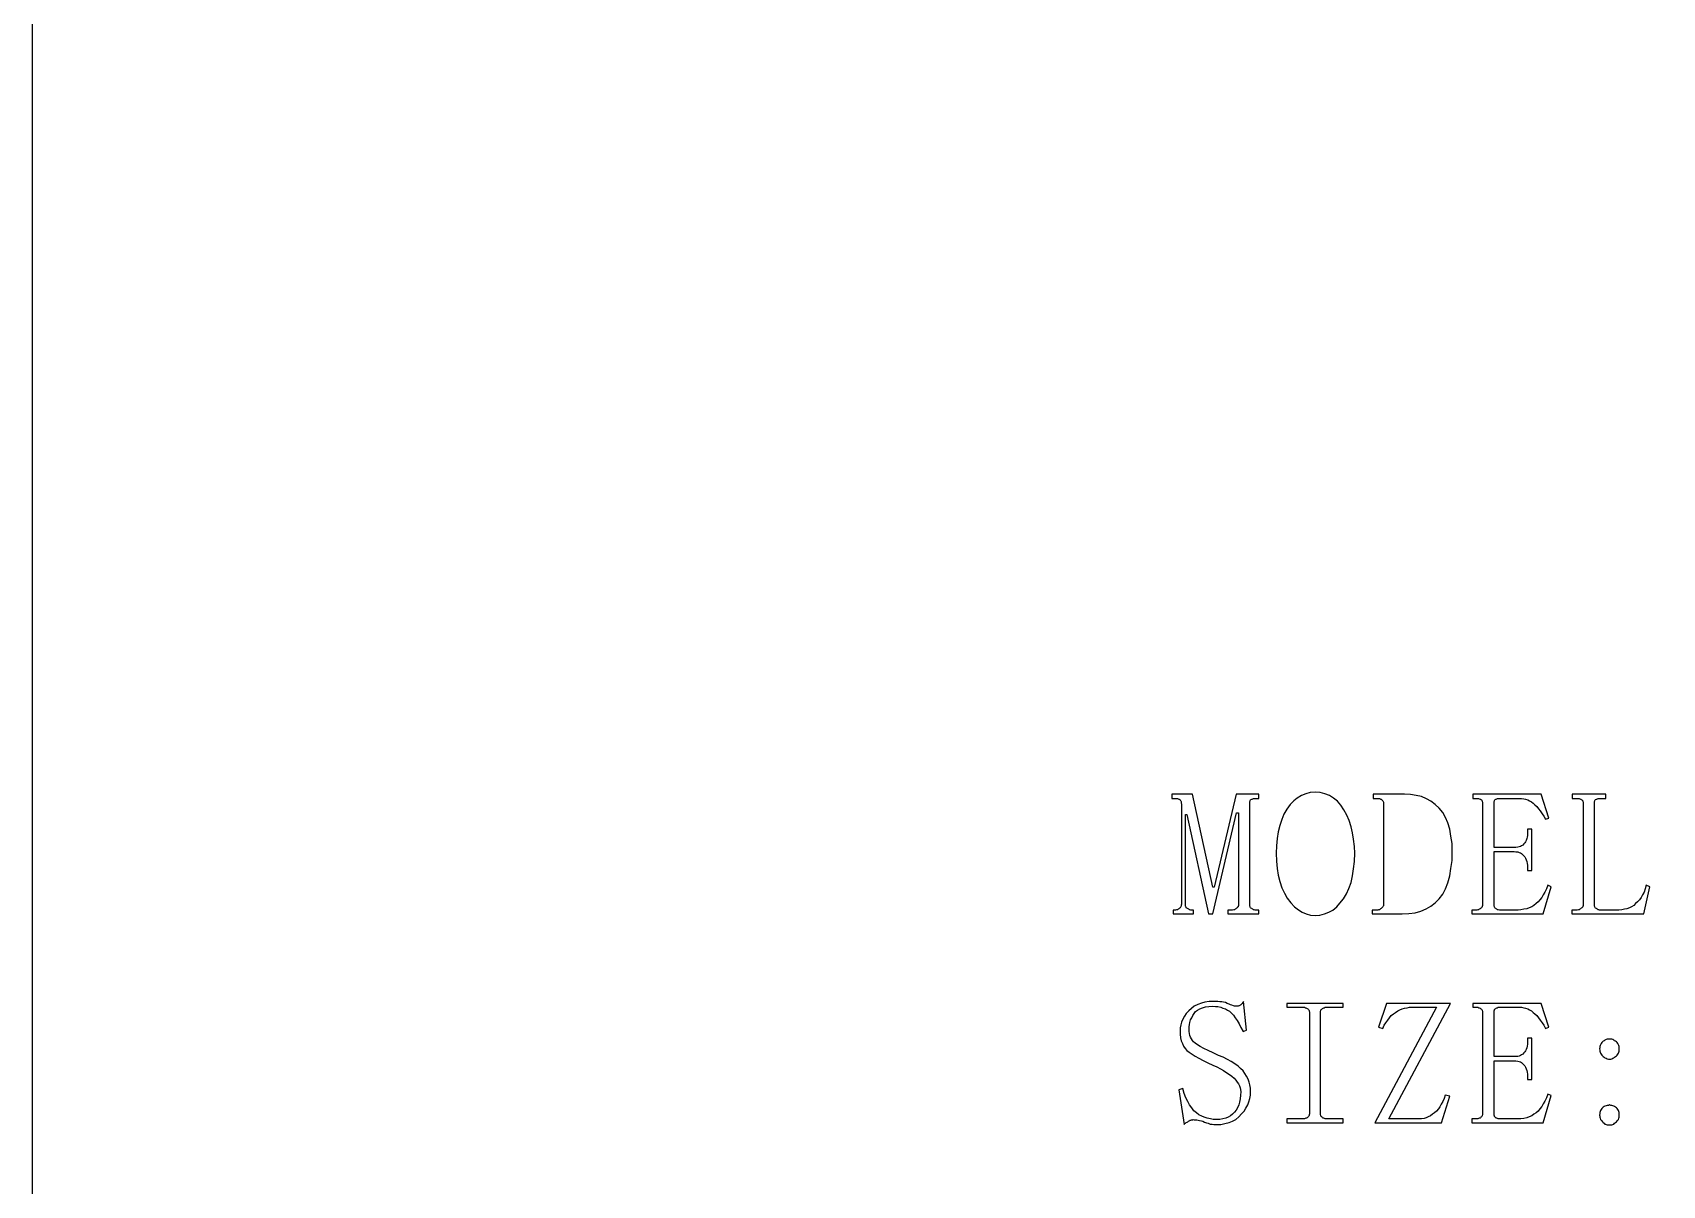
# Model space of a CAD drawing. Extents: x -166 to 204, y -124 to 146.
# Drawn here: x -166.09 to -120.7, y -89.2 to -57.09 of the extents above; entities that cross this region are included whole.
import ezdxf

# ---------------------------------------------------------------- set-up
doc = ezdxf.new("R2010")
doc.units = 0
doc.header["$MEASUREMENT"] = 0
doc.layers.get('0').update_dxf_attribs({"linetype": 'CONTINUOUS'})

msp = doc.modelspace()

# ---------------------------------------------------------------- linework, layer by layer
msp.add_lwpolyline([(-166.094004, 143.864004, -0.414214), (-164.094004, 145.863994), (-164.094004, 145.863994), (201.905996, 145.863994), (201.905996, 145.863994, -0.414214), (203.905996, 143.864004), (203.905996, 143.864004), (203.905996, -122.135996), (203.905996, -122.135996, -0.414214), (201.905996, -124.135996), (201.905996, -124.135996), (-164.094004, -124.135996), (-164.094004, -124.135996, -0.414214), (-166.094004, -122.135996), (-166.094004, -122.135996), (-166.094004, 143.864004)], format="xyb")
for points in [[(-132.19, -81.39), (-132.19, -81.37), (-132.19, -81.37), (-132.19, -78.57), (-132.19, -78.57), (-132.19, -78.55), (-132.19, -78.55), (-132.19, -78.53), (-132.19, -78.53), (-132.19, -78.51), (-132.19, -78.51), (-132.18, -78.49), (-132.18, -78.49), (-132.18, -78.48), (-132.18, -78.48), (-132.17, -78.46), (-132.17, -78.46), (-132.16, -78.45), (-132.16, -78.45), (-132.14, -78.44), (-132.14, -78.44), (-132.13, -78.44), (-132.13, -78.44), (-132.11, -78.43), (-132.11, -78.43), (-132.09, -78.42), (-132.09, -78.42), (-132.07, -78.42), (-132.07, -78.42), (-132.04, -78.42), (-132.04, -78.42), (-132.02, -78.42), (-132.02, -78.42), (-131.94, -78.42), (-131.94, -78.42), (-131.94, -78.3), (-131.94, -78.3), (-132.57, -78.3), (-132.57, -78.3), (-133.18, -80.89), (-133.18, -80.89), (-133.22, -80.89), (-133.22, -80.89), (-133.79, -78.3), (-133.79, -78.3), (-134.36, -78.3), (-134.36, -78.3), (-134.36, -78.42), (-134.36, -78.42), (-134.28, -78.42), (-134.28, -78.42), (-134.26, -78.42), (-134.26, -78.42), (-134.23, -78.42), (-134.23, -78.42), (-134.21, -78.42), (-134.21, -78.42), (-134.19, -78.43), (-134.19, -78.43), (-134.17, -78.44), (-134.17, -78.44), (-134.16, -78.44), (-134.16, -78.44), (-134.15, -78.45), (-134.15, -78.45), (-134.13, -78.46), (-134.13, -78.46), (-134.12, -78.48), (-134.12, -78.48), (-134.11, -78.49), (-134.11, -78.49), (-134.1, -78.51), (-134.1, -78.51), (-134.1, -78.53), (-134.1, -78.53), (-134.1, -78.55), (-134.1, -78.55), (-134.09, -78.57), (-134.09, -78.57), (-134.09, -81.37), (-134.09, -81.37), (-134.1, -81.39), (-134.1, -81.39), (-134.1, -81.41), (-134.1, -81.41), (-134.1, -81.42), (-134.1, -81.42), (-134.11, -81.44), (-134.11, -81.44), (-134.12, -81.45), (-134.12, -81.45), (-134.13, -81.47), (-134.13, -81.47), (-134.15, -81.48), (-134.15, -81.48), (-134.16, -81.49), (-134.16, -81.49), (-134.17, -81.5), (-134.17, -81.5), (-134.19, -81.51), (-134.19, -81.51), (-134.21, -81.52), (-134.21, -81.52), (-134.23, -81.52), (-134.23, -81.52), (-134.26, -81.53), (-134.26, -81.53), (-134.28, -81.53), (-134.28, -81.53), (-134.33, -81.53), (-134.33, -81.53), (-134.33, -81.64), (-134.33, -81.64), (-133.76, -81.64), (-133.76, -81.64), (-133.76, -81.53), (-133.76, -81.53), (-133.81, -81.53), (-133.81, -81.53), (-133.83, -81.53), (-133.83, -81.53), (-133.86, -81.52), (-133.86, -81.52), (-133.88, -81.52), (-133.88, -81.52), (-133.89, -81.51), (-133.89, -81.51), (-133.91, -81.5), (-133.91, -81.5), (-133.93, -81.49), (-133.93, -81.49), (-133.95, -81.48), (-133.95, -81.48), (-133.96, -81.47), (-133.96, -81.47), (-133.96, -81.45), (-133.96, -81.45), (-133.97, -81.44), (-133.97, -81.44), (-133.98, -81.42), (-133.98, -81.42), (-133.98, -81.41), (-133.98, -81.41), (-133.98, -81.39), (-133.98, -81.39), (-133.98, -81.37), (-133.98, -81.37), (-133.98, -78.87), (-133.98, -78.87), (-133.95, -78.87), (-133.95, -78.87), (-133.34, -81.64), (-133.34, -81.64), (-133.22, -81.64), (-133.22, -81.64), (-132.56, -78.82), (-132.56, -78.82), (-132.51, -78.82), (-132.51, -78.82), (-132.51, -81.37), (-132.51, -81.37), (-132.51, -81.39), (-132.51, -81.39), (-132.51, -81.41), (-132.51, -81.41), (-132.52, -81.42), (-132.52, -81.42), (-132.52, -81.44), (-132.52, -81.44), (-132.53, -81.45), (-132.53, -81.45), (-132.54, -81.47), (-132.54, -81.47), (-132.56, -81.48), (-132.56, -81.48), (-132.57, -81.49), (-132.57, -81.49), (-132.58, -81.5), (-132.58, -81.5), (-132.6, -81.51), (-132.6, -81.51), (-132.62, -81.52), (-132.62, -81.52), (-132.64, -81.52), (-132.64, -81.52), (-132.67, -81.53), (-132.67, -81.53), (-132.7, -81.53), (-132.7, -81.53), (-132.8, -81.53), (-132.8, -81.53), (-132.8, -81.64), (-132.8, -81.64), (-131.94, -81.64), (-131.94, -81.64), (-131.94, -81.53), (-131.94, -81.53), (-132.02, -81.53), (-132.02, -81.53), (-132.04, -81.53), (-132.04, -81.53), (-132.07, -81.52), (-132.07, -81.52), (-132.09, -81.52), (-132.09, -81.52), (-132.11, -81.51), (-132.11, -81.51), (-132.13, -81.5), (-132.13, -81.5), (-132.14, -81.49), (-132.14, -81.49), (-132.16, -81.48), (-132.16, -81.48), (-132.17, -81.47), (-132.17, -81.47), (-132.18, -81.45), (-132.18, -81.45), (-132.18, -81.44), (-132.18, -81.44), (-132.19, -81.42), (-132.19, -81.42), (-132.19, -81.41), (-132.19, -81.41), (-132.19, -81.39)], [(-130.37, -78.25), (-130.51, -78.26), (-130.51, -78.26), (-130.63, -78.29), (-130.63, -78.29), (-130.75, -78.34), (-130.75, -78.34), (-130.87, -78.41), (-130.87, -78.41), (-130.97, -78.49), (-130.97, -78.49), (-131.07, -78.59), (-131.07, -78.59), (-131.16, -78.72), (-131.16, -78.72), (-131.24, -78.86), (-131.24, -78.86), (-131.3, -79.01), (-131.3, -79.01), (-131.36, -79.18), (-131.36, -79.18), (-131.4, -79.35), (-131.4, -79.35), (-131.43, -79.54), (-131.43, -79.54), (-131.45, -79.74), (-131.45, -79.74), (-131.46, -79.95), (-131.46, -79.95), (-131.45, -80.17), (-131.45, -80.17), (-131.43, -80.37), (-131.43, -80.37), (-131.4, -80.56), (-131.4, -80.56), (-131.36, -80.74), (-131.36, -80.74), (-131.3, -80.91), (-131.3, -80.91), (-131.23, -81.06), (-131.23, -81.06), (-131.15, -81.2), (-131.15, -81.2), (-131.05, -81.33), (-131.05, -81.33), (-130.95, -81.44), (-130.95, -81.44), (-130.84, -81.52), (-130.84, -81.52), (-130.73, -81.59), (-130.73, -81.59), (-130.62, -81.64), (-130.62, -81.64), (-130.5, -81.67), (-130.5, -81.67), (-130.37, -81.68), (-130.37, -81.68), (-130.24, -81.67), (-130.24, -81.67), (-130.11, -81.64), (-130.11, -81.64), (-129.99, -81.59), (-129.99, -81.59), (-129.88, -81.53), (-129.88, -81.53), (-129.77, -81.44), (-129.77, -81.44), (-129.68, -81.34), (-129.68, -81.34), (-129.58, -81.22), (-129.58, -81.22), (-129.5, -81.08), (-129.5, -81.08), (-129.43, -80.93), (-129.43, -80.93), (-129.37, -80.76), (-129.37, -80.76), (-129.33, -80.58), (-129.33, -80.58), (-129.3, -80.38), (-129.3, -80.38), (-129.28, -80.18), (-129.28, -80.18), (-129.27, -79.95), (-129.27, -79.95), (-129.28, -79.76), (-129.28, -79.76), (-129.3, -79.56), (-129.3, -79.56), (-129.33, -79.38), (-129.33, -79.38), (-129.37, -79.21), (-129.37, -79.21), (-129.42, -79.04), (-129.42, -79.04), (-129.49, -78.89), (-129.49, -78.89), (-129.57, -78.74), (-129.57, -78.74), (-129.66, -78.61), (-129.66, -78.61), (-129.75, -78.5), (-129.75, -78.5), (-129.86, -78.41), (-129.86, -78.41), (-129.97, -78.34), (-129.97, -78.34), (-130.1, -78.29), (-130.1, -78.29), (-130.23, -78.26), (-130.23, -78.26), (-130.37, -78.25)], [(-127.88, -78.3), (-128.76, -78.3), (-128.76, -78.3), (-128.76, -78.42), (-128.76, -78.42), (-128.58, -78.42), (-128.58, -78.42), (-128.56, -78.43), (-128.56, -78.43), (-128.55, -78.44), (-128.55, -78.44), (-128.53, -78.44), (-128.53, -78.44), (-128.51, -78.46), (-128.51, -78.46), (-128.5, -78.48), (-128.5, -78.48), (-128.49, -78.49), (-128.49, -78.49), (-128.47, -78.53), (-128.47, -78.53), (-128.47, -81.41), (-128.47, -81.41), (-128.48, -81.42), (-128.48, -81.42), (-128.49, -81.44), (-128.49, -81.44), (-128.5, -81.45), (-128.5, -81.45), (-128.51, -81.47), (-128.51, -81.47), (-128.53, -81.49), (-128.53, -81.49), (-128.55, -81.5), (-128.55, -81.5), (-128.56, -81.51), (-128.56, -81.51), (-128.58, -81.52), (-128.58, -81.52), (-128.61, -81.52), (-128.61, -81.52), (-128.63, -81.53), (-128.63, -81.53), (-128.78, -81.53), (-128.78, -81.53), (-128.78, -81.64), (-128.78, -81.64), (-127.95, -81.64), (-127.95, -81.64), (-127.76, -81.63), (-127.76, -81.63), (-127.59, -81.61), (-127.59, -81.61), (-127.43, -81.56), (-127.43, -81.56), (-127.28, -81.5), (-127.28, -81.5), (-127.15, -81.42), (-127.15, -81.42), (-127.03, -81.33), (-127.03, -81.33), (-126.92, -81.22), (-126.92, -81.22), (-126.82, -81.09), (-126.82, -81.09), (-126.74, -80.94), (-126.74, -80.94), (-126.68, -80.77), (-126.68, -80.77), (-126.62, -80.58), (-126.62, -80.58), (-126.59, -80.37), (-126.59, -80.37), (-126.56, -80.15), (-126.56, -80.15), (-126.56, -79.68), (-126.56, -79.68), (-126.59, -79.47), (-126.59, -79.47), (-126.62, -79.28), (-126.62, -79.28), (-126.68, -79.1), (-126.68, -79.1), (-126.74, -78.95), (-126.74, -78.95), (-126.82, -78.81), (-126.82, -78.81), (-126.92, -78.69), (-126.92, -78.69), (-127.03, -78.59), (-127.03, -78.59), (-127.15, -78.5), (-127.15, -78.5), (-127.27, -78.43), (-127.27, -78.43), (-127.41, -78.37), (-127.41, -78.37), (-127.56, -78.34), (-127.56, -78.34), (-127.72, -78.31), (-127.72, -78.31), (-127.88, -78.3)], [(-125.98, -78.3), (-125.98, -78.42), (-125.98, -78.42), (-125.89, -78.42), (-125.89, -78.42), (-125.87, -78.42), (-125.87, -78.42), (-125.84, -78.42), (-125.84, -78.42), (-125.82, -78.42), (-125.82, -78.42), (-125.8, -78.43), (-125.8, -78.43), (-125.78, -78.44), (-125.78, -78.44), (-125.77, -78.44), (-125.77, -78.44), (-125.76, -78.45), (-125.76, -78.45), (-125.74, -78.46), (-125.74, -78.46), (-125.73, -78.48), (-125.73, -78.48), (-125.72, -78.49), (-125.72, -78.49), (-125.72, -78.51), (-125.72, -78.51), (-125.71, -78.53), (-125.71, -78.53), (-125.71, -78.55), (-125.71, -78.55), (-125.71, -78.57), (-125.71, -78.57), (-125.71, -81.37), (-125.71, -81.37), (-125.71, -81.39), (-125.71, -81.39), (-125.71, -81.41), (-125.71, -81.41), (-125.72, -81.42), (-125.72, -81.42), (-125.72, -81.44), (-125.72, -81.44), (-125.73, -81.45), (-125.73, -81.45), (-125.74, -81.47), (-125.74, -81.47), (-125.76, -81.48), (-125.76, -81.48), (-125.77, -81.49), (-125.77, -81.49), (-125.78, -81.5), (-125.78, -81.5), (-125.8, -81.51), (-125.8, -81.51), (-125.82, -81.52), (-125.82, -81.52), (-125.84, -81.52), (-125.84, -81.52), (-125.87, -81.53), (-125.87, -81.53), (-125.89, -81.53), (-125.89, -81.53), (-126.01, -81.53), (-126.01, -81.53), (-126.01, -81.64), (-126.01, -81.64), (-124.02, -81.64), (-124.02, -81.64), (-123.8, -80.88), (-123.8, -80.88), (-123.89, -80.84), (-123.89, -80.84), (-123.93, -80.94), (-123.93, -80.94), (-123.97, -81.03), (-123.97, -81.03), (-124.02, -81.11), (-124.02, -81.11), (-124.06, -81.18), (-124.06, -81.18), (-124.11, -81.25), (-124.11, -81.25), (-124.16, -81.3), (-124.16, -81.3), (-124.22, -81.35), (-124.22, -81.35), (-124.28, -81.4), (-124.28, -81.4), (-124.34, -81.44), (-124.34, -81.44), (-124.41, -81.47), (-124.41, -81.47), (-124.48, -81.5), (-124.48, -81.5), (-124.56, -81.51), (-124.56, -81.51), (-124.64, -81.52), (-124.64, -81.52), (-124.72, -81.53), (-124.72, -81.53), (-125.22, -81.53), (-125.22, -81.53), (-125.24, -81.53), (-125.24, -81.53), (-125.27, -81.52), (-125.27, -81.52), (-125.29, -81.52), (-125.29, -81.52), (-125.31, -81.51), (-125.31, -81.51), (-125.33, -81.5), (-125.33, -81.5), (-125.34, -81.49), (-125.34, -81.49), (-125.36, -81.48), (-125.36, -81.48), (-125.37, -81.47), (-125.37, -81.47), (-125.38, -81.45), (-125.38, -81.45), (-125.38, -81.44), (-125.38, -81.44), (-125.39, -81.42), (-125.39, -81.42), (-125.39, -81.41), (-125.39, -81.41), (-125.39, -81.39), (-125.39, -81.39), (-125.39, -81.37), (-125.39, -81.37), (-125.39, -79.9), (-125.39, -79.9), (-124.83, -79.9), (-124.83, -79.9), (-124.78, -79.91), (-124.78, -79.91), (-124.73, -79.91), (-124.73, -79.91), (-124.69, -79.93), (-124.69, -79.93), (-124.65, -79.94), (-124.65, -79.94), (-124.62, -79.96), (-124.62, -79.96), (-124.59, -79.99), (-124.59, -79.99), (-124.56, -80.02), (-124.56, -80.02), (-124.53, -80.05), (-124.53, -80.05), (-124.51, -80.09), (-124.51, -80.09), (-124.49, -80.13), (-124.49, -80.13), (-124.48, -80.18), (-124.48, -80.18), (-124.47, -80.23), (-124.47, -80.23), (-124.46, -80.28), (-124.46, -80.28), (-124.46, -80.34), (-124.46, -80.34), (-124.46, -80.43), (-124.46, -80.43), (-124.34, -80.43), (-124.34, -80.43), (-124.34, -79.28), (-124.34, -79.28), (-124.46, -79.28), (-124.46, -79.28), (-124.46, -79.39), (-124.46, -79.39), (-124.46, -79.45), (-124.46, -79.45), (-124.47, -79.5), (-124.47, -79.5), (-124.48, -79.54), (-124.48, -79.54), (-124.49, -79.59), (-124.49, -79.59), (-124.51, -79.63), (-124.51, -79.63), (-124.53, -79.66), (-124.53, -79.66), (-124.56, -79.69), (-124.56, -79.69), (-124.59, -79.72), (-124.59, -79.72), (-124.62, -79.74), (-124.62, -79.74), (-124.65, -79.76), (-124.65, -79.76), (-124.69, -79.77), (-124.69, -79.77), (-124.73, -79.78), (-124.73, -79.78), (-124.78, -79.79), (-124.78, -79.79), (-124.83, -79.79), (-124.83, -79.79), (-125.39, -79.79), (-125.39, -79.79), (-125.39, -78.57), (-125.39, -78.57), (-125.39, -78.55), (-125.39, -78.55), (-125.39, -78.53), (-125.39, -78.53), (-125.39, -78.51), (-125.39, -78.51), (-125.38, -78.49), (-125.38, -78.49), (-125.38, -78.48), (-125.38, -78.48), (-125.37, -78.46), (-125.37, -78.46), (-125.36, -78.45), (-125.36, -78.45), (-125.34, -78.44), (-125.34, -78.44), (-125.33, -78.44), (-125.33, -78.44), (-125.31, -78.43), (-125.31, -78.43), (-125.29, -78.42), (-125.29, -78.42), (-125.27, -78.42), (-125.27, -78.42), (-125.24, -78.42), (-125.24, -78.42), (-125.22, -78.42), (-125.22, -78.42), (-124.68, -78.42), (-124.68, -78.42), (-124.62, -78.42), (-124.62, -78.42), (-124.56, -78.43), (-124.56, -78.43), (-124.51, -78.44), (-124.51, -78.44), (-124.45, -78.46), (-124.45, -78.46), (-124.4, -78.49), (-124.4, -78.49), (-124.35, -78.52), (-124.35, -78.52), (-124.3, -78.55), (-124.3, -78.55), (-124.25, -78.6), (-124.25, -78.6), (-124.2, -78.65), (-124.2, -78.65), (-124.15, -78.71), (-124.15, -78.71), (-124.1, -78.77), (-124.1, -78.77), (-124.05, -78.85), (-124.05, -78.85), (-124, -78.92), (-124, -78.92), (-123.96, -79), (-123.96, -79), (-123.86, -78.97), (-123.86, -78.97), (-124.08, -78.3), (-124.08, -78.3), (-125.98, -78.3)], [(-122.59, -81.39), (-122.59, -81.37), (-122.59, -81.37), (-122.59, -78.57), (-122.59, -78.57), (-122.59, -78.55), (-122.59, -78.55), (-122.59, -78.53), (-122.59, -78.53), (-122.59, -78.51), (-122.59, -78.51), (-122.58, -78.49), (-122.58, -78.49), (-122.58, -78.48), (-122.58, -78.48), (-122.57, -78.46), (-122.57, -78.46), (-122.56, -78.45), (-122.56, -78.45), (-122.54, -78.44), (-122.54, -78.44), (-122.53, -78.44), (-122.53, -78.44), (-122.51, -78.43), (-122.51, -78.43), (-122.49, -78.42), (-122.49, -78.42), (-122.47, -78.42), (-122.47, -78.42), (-122.44, -78.42), (-122.44, -78.42), (-122.42, -78.42), (-122.42, -78.42), (-122.28, -78.42), (-122.28, -78.42), (-122.28, -78.3), (-122.28, -78.3), (-123.21, -78.3), (-123.21, -78.3), (-123.21, -78.42), (-123.21, -78.42), (-123.09, -78.42), (-123.09, -78.42), (-123.07, -78.42), (-123.07, -78.42), (-123.04, -78.42), (-123.04, -78.42), (-123.02, -78.42), (-123.02, -78.42), (-123, -78.43), (-123, -78.43), (-122.98, -78.44), (-122.98, -78.44), (-122.97, -78.44), (-122.97, -78.44), (-122.96, -78.45), (-122.96, -78.45), (-122.94, -78.46), (-122.94, -78.46), (-122.93, -78.48), (-122.93, -78.48), (-122.92, -78.49), (-122.92, -78.49), (-122.92, -78.51), (-122.92, -78.51), (-122.91, -78.53), (-122.91, -78.53), (-122.91, -78.55), (-122.91, -78.55), (-122.91, -78.57), (-122.91, -78.57), (-122.91, -81.37), (-122.91, -81.37), (-122.91, -81.39), (-122.91, -81.39), (-122.91, -81.41), (-122.91, -81.41), (-122.92, -81.42), (-122.92, -81.42), (-122.92, -81.44), (-122.92, -81.44), (-122.93, -81.45), (-122.93, -81.45), (-122.94, -81.47), (-122.94, -81.47), (-122.96, -81.48), (-122.96, -81.48), (-122.97, -81.49), (-122.97, -81.49), (-122.98, -81.5), (-122.98, -81.5), (-123, -81.51), (-123, -81.51), (-123.02, -81.52), (-123.02, -81.52), (-123.04, -81.52), (-123.04, -81.52), (-123.07, -81.53), (-123.07, -81.53), (-123.09, -81.53), (-123.09, -81.53), (-123.22, -81.53), (-123.22, -81.53), (-123.22, -81.64), (-123.22, -81.64), (-121.22, -81.64), (-121.22, -81.64), (-121.05, -80.88), (-121.05, -80.88), (-121.15, -80.84), (-121.15, -80.84), (-121.18, -80.94), (-121.18, -80.94), (-121.21, -81.03), (-121.21, -81.03), (-121.25, -81.11), (-121.25, -81.11), (-121.29, -81.18), (-121.29, -81.18), (-121.34, -81.25), (-121.34, -81.25), (-121.39, -81.3), (-121.39, -81.3), (-121.45, -81.35), (-121.45, -81.35), (-121.5, -81.4), (-121.5, -81.4), (-121.56, -81.44), (-121.56, -81.44), (-121.62, -81.47), (-121.62, -81.47), (-121.69, -81.5), (-121.69, -81.5), (-121.76, -81.51), (-121.76, -81.51), (-121.83, -81.52), (-121.83, -81.52), (-121.91, -81.53), (-121.91, -81.53), (-122.43, -81.53), (-122.43, -81.53), (-122.45, -81.53), (-122.45, -81.53), (-122.47, -81.52), (-122.47, -81.52), (-122.49, -81.52), (-122.49, -81.52), (-122.51, -81.51), (-122.51, -81.51), (-122.53, -81.5), (-122.53, -81.5), (-122.54, -81.49), (-122.54, -81.49), (-122.56, -81.48), (-122.56, -81.48), (-122.57, -81.47), (-122.57, -81.47), (-122.58, -81.45), (-122.58, -81.45), (-122.58, -81.44), (-122.58, -81.44), (-122.59, -81.42), (-122.59, -81.42), (-122.59, -81.41), (-122.59, -81.41), (-122.59, -81.39)], [(-133.36, -85.79), (-133.22, -85.85), (-133.22, -85.85), (-133.11, -85.9), (-133.11, -85.9), (-133.01, -85.95), (-133.01, -85.95), (-132.92, -86), (-132.92, -86), (-132.83, -86.06), (-132.83, -86.06), (-132.76, -86.11), (-132.76, -86.11), (-132.69, -86.16), (-132.69, -86.16), (-132.63, -86.21), (-132.63, -86.21), (-132.58, -86.27), (-132.58, -86.27), (-132.54, -86.32), (-132.54, -86.32), (-132.51, -86.37), (-132.51, -86.37), (-132.48, -86.43), (-132.48, -86.43), (-132.46, -86.48), (-132.46, -86.48), (-132.45, -86.53), (-132.45, -86.53), (-132.44, -86.59), (-132.44, -86.59), (-132.45, -86.69), (-132.45, -86.69), (-132.46, -86.79), (-132.46, -86.79), (-132.48, -86.88), (-132.48, -86.88), (-132.5, -86.96), (-132.5, -86.96), (-132.53, -87.04), (-132.53, -87.04), (-132.57, -87.1), (-132.57, -87.1), (-132.62, -87.16), (-132.62, -87.16), (-132.67, -87.22), (-132.67, -87.22), (-132.73, -87.26), (-132.73, -87.26), (-132.79, -87.3), (-132.79, -87.3), (-132.86, -87.33), (-132.86, -87.33), (-132.94, -87.35), (-132.94, -87.35), (-133.03, -87.36), (-133.03, -87.36), (-133.12, -87.36), (-133.12, -87.36), (-133.21, -87.36), (-133.21, -87.36), (-133.29, -87.35), (-133.29, -87.35), (-133.38, -87.33), (-133.38, -87.33), (-133.46, -87.3), (-133.46, -87.3), (-133.53, -87.27), (-133.53, -87.27), (-133.61, -87.23), (-133.61, -87.23), (-133.68, -87.18), (-133.68, -87.18), (-133.75, -87.12), (-133.75, -87.12), (-133.81, -87.04), (-133.81, -87.04), (-133.87, -86.96), (-133.87, -86.96), (-133.92, -86.86), (-133.92, -86.86), (-133.97, -86.76), (-133.97, -86.76), (-134.02, -86.64), (-134.02, -86.64), (-134.06, -86.5), (-134.06, -86.5), (-134.17, -86.54), (-134.17, -86.54), (-134.02, -87.5), (-134.02, -87.5), (-134, -87.48), (-134, -87.48), (-133.98, -87.47), (-133.98, -87.47), (-133.96, -87.45), (-133.96, -87.45), (-133.94, -87.44), (-133.94, -87.44), (-133.92, -87.43), (-133.92, -87.43), (-133.9, -87.41), (-133.9, -87.41), (-133.88, -87.4), (-133.88, -87.4), (-133.86, -87.39), (-133.86, -87.39), (-133.85, -87.38), (-133.85, -87.38), (-133.83, -87.38), (-133.83, -87.38), (-133.82, -87.37), (-133.82, -87.37), (-133.8, -87.37), (-133.8, -87.37), (-133.78, -87.37), (-133.78, -87.37), (-133.77, -87.36), (-133.77, -87.36), (-133.74, -87.37), (-133.74, -87.37), (-133.71, -87.37), (-133.71, -87.37), (-133.67, -87.37), (-133.67, -87.37), (-133.63, -87.38), (-133.63, -87.38), (-133.59, -87.39), (-133.59, -87.39), (-133.54, -87.4), (-133.54, -87.4), (-133.5, -87.41), (-133.5, -87.41), (-133.45, -87.44), (-133.45, -87.44), (-133.4, -87.46), (-133.4, -87.46), (-133.35, -87.47), (-133.35, -87.47), (-133.3, -87.49), (-133.3, -87.49), (-133.24, -87.49), (-133.24, -87.49), (-133.19, -87.5), (-133.19, -87.5), (-133.13, -87.5), (-133.13, -87.5), (-133, -87.5), (-133, -87.5), (-132.89, -87.48), (-132.89, -87.48), (-132.77, -87.45), (-132.77, -87.45), (-132.67, -87.41), (-132.67, -87.41), (-132.58, -87.36), (-132.58, -87.36), (-132.5, -87.29), (-132.5, -87.29), (-132.42, -87.21), (-132.42, -87.21), (-132.35, -87.13), (-132.35, -87.13), (-132.3, -87.05), (-132.3, -87.05), (-132.25, -86.96), (-132.25, -86.96), (-132.22, -86.87), (-132.22, -86.87), (-132.19, -86.78), (-132.19, -86.78), (-132.17, -86.69), (-132.17, -86.69), (-132.17, -86.59), (-132.17, -86.59), (-132.17, -86.49), (-132.17, -86.49), (-132.19, -86.4), (-132.19, -86.4), (-132.21, -86.32), (-132.21, -86.32), (-132.24, -86.24), (-132.24, -86.24), (-132.28, -86.16), (-132.28, -86.16), (-132.33, -86.08), (-132.33, -86.08), (-132.38, -86.01), (-132.38, -86.01), (-132.45, -85.94), (-132.45, -85.94), (-132.52, -85.88), (-132.52, -85.88), (-132.61, -85.81), (-132.61, -85.81), (-132.71, -85.75), (-132.71, -85.75), (-132.81, -85.69), (-132.81, -85.69), (-132.93, -85.63), (-132.93, -85.63), (-133.06, -85.58), (-133.06, -85.58), (-133.21, -85.51), (-133.21, -85.51), (-133.35, -85.44), (-133.35, -85.44), (-133.47, -85.39), (-133.47, -85.39), (-133.57, -85.33), (-133.57, -85.33), (-133.65, -85.28), (-133.65, -85.28), (-133.71, -85.24), (-133.71, -85.24), (-133.76, -85.2), (-133.76, -85.2), (-133.79, -85.16), (-133.79, -85.16), (-133.82, -85.12), (-133.82, -85.12), (-133.84, -85.07), (-133.84, -85.07), (-133.86, -85.02), (-133.86, -85.02), (-133.87, -84.97), (-133.87, -84.97), (-133.88, -84.91), (-133.88, -84.91), (-133.88, -84.85), (-133.88, -84.85), (-133.88, -84.78), (-133.88, -84.78), (-133.87, -84.72), (-133.87, -84.72), (-133.86, -84.66), (-133.86, -84.66), (-133.84, -84.59), (-133.84, -84.59), (-133.81, -84.53), (-133.81, -84.53), (-133.78, -84.47), (-133.78, -84.47), (-133.74, -84.41), (-133.74, -84.41), (-133.7, -84.36), (-133.7, -84.36), (-133.65, -84.32), (-133.65, -84.32), (-133.58, -84.28), (-133.58, -84.28), (-133.51, -84.25), (-133.51, -84.25), (-133.43, -84.23), (-133.43, -84.23), (-133.33, -84.22), (-133.33, -84.22), (-133.23, -84.21), (-133.23, -84.21), (-133.15, -84.22), (-133.15, -84.22), (-133.08, -84.22), (-133.08, -84.22), (-133, -84.24), (-133, -84.24), (-132.94, -84.26), (-132.94, -84.26), (-132.87, -84.28), (-132.87, -84.28), (-132.81, -84.32), (-132.81, -84.32), (-132.76, -84.35), (-132.76, -84.35), (-132.7, -84.4), (-132.7, -84.4), (-132.65, -84.46), (-132.65, -84.46), (-132.6, -84.53), (-132.6, -84.53), (-132.54, -84.61), (-132.54, -84.61), (-132.49, -84.7), (-132.49, -84.7), (-132.44, -84.8), (-132.44, -84.8), (-132.38, -84.91), (-132.38, -84.91), (-132.28, -84.88), (-132.28, -84.88), (-132.37, -84.08), (-132.37, -84.08), (-132.38, -84.1), (-132.38, -84.1), (-132.39, -84.11), (-132.39, -84.11), (-132.4, -84.13), (-132.4, -84.13), (-132.42, -84.15), (-132.42, -84.15), (-132.43, -84.16), (-132.43, -84.16), (-132.44, -84.17), (-132.44, -84.17), (-132.46, -84.18), (-132.46, -84.18), (-132.47, -84.19), (-132.47, -84.19), (-132.49, -84.2), (-132.49, -84.2), (-132.5, -84.2), (-132.5, -84.2), (-132.52, -84.21), (-132.52, -84.21), (-132.53, -84.21), (-132.53, -84.21), (-132.55, -84.21), (-132.55, -84.21), (-132.57, -84.21), (-132.57, -84.21), (-132.59, -84.21), (-132.59, -84.21), (-132.62, -84.21), (-132.62, -84.21), (-132.65, -84.2), (-132.65, -84.2), (-132.69, -84.18), (-132.69, -84.18), (-132.73, -84.17), (-132.73, -84.17), (-132.77, -84.15), (-132.77, -84.15), (-132.82, -84.13), (-132.82, -84.13), (-132.87, -84.11), (-132.87, -84.11), (-132.92, -84.1), (-132.92, -84.1), (-132.97, -84.09), (-132.97, -84.09), (-133.03, -84.09), (-133.03, -84.09), (-133.08, -84.08), (-133.08, -84.08), (-133.14, -84.08), (-133.14, -84.08), (-133.19, -84.08), (-133.19, -84.08), (-133.32, -84.08), (-133.32, -84.08), (-133.44, -84.1), (-133.44, -84.1), (-133.54, -84.12), (-133.54, -84.12), (-133.64, -84.16), (-133.64, -84.16), (-133.74, -84.21), (-133.74, -84.21), (-133.82, -84.27), (-133.82, -84.27), (-133.89, -84.34), (-133.89, -84.34), (-133.96, -84.41), (-133.96, -84.41), (-134.01, -84.49), (-134.01, -84.49), (-134.06, -84.57), (-134.06, -84.57), (-134.09, -84.65), (-134.09, -84.65), (-134.11, -84.73), (-134.11, -84.73), (-134.13, -84.81), (-134.13, -84.81), (-134.13, -84.89), (-134.13, -84.89), (-134.13, -84.99), (-134.13, -84.99), (-134.12, -85.09), (-134.12, -85.09), (-134.1, -85.17), (-134.1, -85.17), (-134.07, -85.25), (-134.07, -85.25), (-134.04, -85.32), (-134.04, -85.32), (-133.99, -85.39), (-133.99, -85.39), (-133.95, -85.44), (-133.95, -85.44), (-133.88, -85.49), (-133.88, -85.49), (-133.8, -85.54), (-133.8, -85.54), (-133.71, -85.6), (-133.71, -85.6), (-133.61, -85.66), (-133.61, -85.66), (-133.49, -85.72), (-133.49, -85.72), (-133.36, -85.79)], [(-131.16, -84.13), (-131.16, -84.24), (-131.16, -84.24), (-130.72, -84.24), (-130.72, -84.24), (-130.69, -84.24), (-130.69, -84.24), (-130.67, -84.24), (-130.67, -84.24), (-130.65, -84.25), (-130.65, -84.25), (-130.63, -84.25), (-130.63, -84.25), (-130.61, -84.26), (-130.61, -84.26), (-130.59, -84.27), (-130.59, -84.27), (-130.58, -84.28), (-130.58, -84.28), (-130.57, -84.29), (-130.57, -84.29), (-130.56, -84.3), (-130.56, -84.3), (-130.55, -84.32), (-130.55, -84.32), (-130.54, -84.33), (-130.54, -84.33), (-130.54, -84.35), (-130.54, -84.35), (-130.53, -84.37), (-130.53, -84.37), (-130.53, -84.39), (-130.53, -84.39), (-130.53, -87.19), (-130.53, -87.19), (-130.53, -87.21), (-130.53, -87.21), (-130.54, -87.23), (-130.54, -87.23), (-130.54, -87.25), (-130.54, -87.25), (-130.55, -87.26), (-130.55, -87.26), (-130.56, -87.28), (-130.56, -87.28), (-130.57, -87.29), (-130.57, -87.29), (-130.58, -87.3), (-130.58, -87.3), (-130.59, -87.32), (-130.59, -87.32), (-130.61, -87.33), (-130.61, -87.33), (-130.63, -87.33), (-130.63, -87.33), (-130.65, -87.34), (-130.65, -87.34), (-130.67, -87.35), (-130.67, -87.35), (-130.69, -87.35), (-130.69, -87.35), (-130.72, -87.35), (-130.72, -87.35), (-131.16, -87.35), (-131.16, -87.35), (-131.16, -87.46), (-131.16, -87.46), (-129.59, -87.46), (-129.59, -87.46), (-129.59, -87.35), (-129.59, -87.35), (-130.04, -87.35), (-130.04, -87.35), (-130.07, -87.35), (-130.07, -87.35), (-130.09, -87.35), (-130.09, -87.35), (-130.11, -87.34), (-130.11, -87.34), (-130.13, -87.33), (-130.13, -87.33), (-130.15, -87.33), (-130.15, -87.33), (-130.17, -87.32), (-130.17, -87.32), (-130.18, -87.3), (-130.18, -87.3), (-130.19, -87.29), (-130.19, -87.29), (-130.2, -87.28), (-130.2, -87.28), (-130.21, -87.26), (-130.21, -87.26), (-130.21, -87.25), (-130.21, -87.25), (-130.22, -87.23), (-130.22, -87.23), (-130.22, -87.21), (-130.22, -87.21), (-130.22, -87.19), (-130.22, -87.19), (-130.22, -84.39), (-130.22, -84.39), (-130.22, -84.37), (-130.22, -84.37), (-130.22, -84.35), (-130.22, -84.35), (-130.21, -84.33), (-130.21, -84.33), (-130.21, -84.32), (-130.21, -84.32), (-130.2, -84.3), (-130.2, -84.3), (-130.19, -84.29), (-130.19, -84.29), (-130.18, -84.28), (-130.18, -84.28), (-130.17, -84.27), (-130.17, -84.27), (-130.15, -84.26), (-130.15, -84.26), (-130.13, -84.25), (-130.13, -84.25), (-130.11, -84.25), (-130.11, -84.25), (-130.09, -84.24), (-130.09, -84.24), (-130.07, -84.24), (-130.07, -84.24), (-130.04, -84.24), (-130.04, -84.24), (-129.59, -84.24), (-129.59, -84.24), (-129.59, -84.13), (-129.59, -84.13), (-131.16, -84.13)], [(-127.41, -87.35), (-127.48, -87.35), (-127.48, -87.35), (-128.32, -87.35), (-128.32, -87.35), (-126.6, -84.13), (-126.6, -84.13), (-128.38, -84.13), (-128.38, -84.13), (-128.61, -84.79), (-128.61, -84.79), (-128.49, -84.83), (-128.49, -84.83), (-128.45, -84.74), (-128.45, -84.74), (-128.4, -84.67), (-128.4, -84.67), (-128.35, -84.6), (-128.35, -84.6), (-128.3, -84.53), (-128.3, -84.53), (-128.25, -84.47), (-128.25, -84.47), (-128.19, -84.42), (-128.19, -84.42), (-128.13, -84.38), (-128.13, -84.38), (-128.07, -84.34), (-128.07, -84.34), (-128.01, -84.31), (-128.01, -84.31), (-127.95, -84.28), (-127.95, -84.28), (-127.88, -84.26), (-127.88, -84.26), (-127.81, -84.25), (-127.81, -84.25), (-127.74, -84.24), (-127.74, -84.24), (-127.67, -84.24), (-127.67, -84.24), (-126.99, -84.24), (-126.99, -84.24), (-128.71, -87.46), (-128.71, -87.46), (-126.85, -87.46), (-126.85, -87.46), (-126.62, -86.71), (-126.62, -86.71), (-126.75, -86.69), (-126.75, -86.69), (-126.78, -86.78), (-126.78, -86.78), (-126.82, -86.86), (-126.82, -86.86), (-126.86, -86.94), (-126.86, -86.94), (-126.9, -87.01), (-126.9, -87.01), (-126.94, -87.07), (-126.94, -87.07), (-126.99, -87.13), (-126.99, -87.13), (-127.05, -87.18), (-127.05, -87.18), (-127.1, -87.22), (-127.1, -87.22), (-127.16, -87.26), (-127.16, -87.26), (-127.22, -87.29), (-127.22, -87.29), (-127.28, -87.32), (-127.28, -87.32), (-127.34, -87.34), (-127.34, -87.34), (-127.41, -87.35)], [(-125.98, -84.13), (-125.98, -84.24), (-125.98, -84.24), (-125.89, -84.24), (-125.89, -84.24), (-125.87, -84.24), (-125.87, -84.24), (-125.84, -84.24), (-125.84, -84.24), (-125.82, -84.25), (-125.82, -84.25), (-125.8, -84.25), (-125.8, -84.25), (-125.78, -84.26), (-125.78, -84.26), (-125.77, -84.27), (-125.77, -84.27), (-125.76, -84.28), (-125.76, -84.28), (-125.74, -84.29), (-125.74, -84.29), (-125.73, -84.3), (-125.73, -84.3), (-125.72, -84.32), (-125.72, -84.32), (-125.72, -84.33), (-125.72, -84.33), (-125.71, -84.35), (-125.71, -84.35), (-125.71, -84.37), (-125.71, -84.37), (-125.71, -84.39), (-125.71, -84.39), (-125.71, -87.19), (-125.71, -87.19), (-125.71, -87.21), (-125.71, -87.21), (-125.71, -87.23), (-125.71, -87.23), (-125.72, -87.25), (-125.72, -87.25), (-125.72, -87.26), (-125.72, -87.26), (-125.73, -87.28), (-125.73, -87.28), (-125.74, -87.29), (-125.74, -87.29), (-125.76, -87.3), (-125.76, -87.3), (-125.77, -87.32), (-125.77, -87.32), (-125.78, -87.33), (-125.78, -87.33), (-125.8, -87.33), (-125.8, -87.33), (-125.82, -87.34), (-125.82, -87.34), (-125.84, -87.35), (-125.84, -87.35), (-125.87, -87.35), (-125.87, -87.35), (-125.89, -87.35), (-125.89, -87.35), (-126.01, -87.35), (-126.01, -87.35), (-126.01, -87.46), (-126.01, -87.46), (-124.02, -87.46), (-124.02, -87.46), (-123.8, -86.7), (-123.8, -86.7), (-123.89, -86.66), (-123.89, -86.66), (-123.93, -86.76), (-123.93, -86.76), (-123.97, -86.85), (-123.97, -86.85), (-124.02, -86.93), (-124.02, -86.93), (-124.06, -87), (-124.06, -87), (-124.11, -87.07), (-124.11, -87.07), (-124.16, -87.13), (-124.16, -87.13), (-124.22, -87.18), (-124.22, -87.18), (-124.28, -87.22), (-124.28, -87.22), (-124.34, -87.26), (-124.34, -87.26), (-124.41, -87.29), (-124.41, -87.29), (-124.48, -87.32), (-124.48, -87.32), (-124.56, -87.34), (-124.56, -87.34), (-124.64, -87.35), (-124.64, -87.35), (-124.72, -87.35), (-124.72, -87.35), (-125.22, -87.35), (-125.22, -87.35), (-125.24, -87.35), (-125.24, -87.35), (-125.27, -87.35), (-125.27, -87.35), (-125.29, -87.34), (-125.29, -87.34), (-125.31, -87.33), (-125.31, -87.33), (-125.33, -87.33), (-125.33, -87.33), (-125.34, -87.32), (-125.34, -87.32), (-125.36, -87.3), (-125.36, -87.3), (-125.37, -87.29), (-125.37, -87.29), (-125.38, -87.28), (-125.38, -87.28), (-125.38, -87.26), (-125.38, -87.26), (-125.39, -87.25), (-125.39, -87.25), (-125.39, -87.23), (-125.39, -87.23), (-125.39, -87.21), (-125.39, -87.21), (-125.39, -87.19), (-125.39, -87.19), (-125.39, -85.73), (-125.39, -85.73), (-124.83, -85.73), (-124.83, -85.73), (-124.78, -85.73), (-124.78, -85.73), (-124.73, -85.74), (-124.73, -85.74), (-124.69, -85.75), (-124.69, -85.75), (-124.65, -85.76), (-124.65, -85.76), (-124.62, -85.78), (-124.62, -85.78), (-124.59, -85.81), (-124.59, -85.81), (-124.56, -85.84), (-124.56, -85.84), (-124.53, -85.87), (-124.53, -85.87), (-124.51, -85.91), (-124.51, -85.91), (-124.49, -85.95), (-124.49, -85.95), (-124.48, -86), (-124.48, -86), (-124.47, -86.05), (-124.47, -86.05), (-124.46, -86.1), (-124.46, -86.1), (-124.46, -86.16), (-124.46, -86.16), (-124.46, -86.25), (-124.46, -86.25), (-124.34, -86.25), (-124.34, -86.25), (-124.34, -85.1), (-124.34, -85.1), (-124.46, -85.1), (-124.46, -85.1), (-124.46, -85.21), (-124.46, -85.21), (-124.46, -85.27), (-124.46, -85.27), (-124.47, -85.32), (-124.47, -85.32), (-124.48, -85.37), (-124.48, -85.37), (-124.49, -85.41), (-124.49, -85.41), (-124.51, -85.45), (-124.51, -85.45), (-124.53, -85.48), (-124.53, -85.48), (-124.56, -85.51), (-124.56, -85.51), (-124.59, -85.54), (-124.59, -85.54), (-124.62, -85.56), (-124.62, -85.56), (-124.65, -85.58), (-124.65, -85.58), (-124.69, -85.6), (-124.69, -85.6), (-124.73, -85.61), (-124.73, -85.61), (-124.78, -85.61), (-124.78, -85.61), (-124.83, -85.61), (-124.83, -85.61), (-125.39, -85.61), (-125.39, -85.61), (-125.39, -84.39), (-125.39, -84.39), (-125.39, -84.37), (-125.39, -84.37), (-125.39, -84.35), (-125.39, -84.35), (-125.39, -84.33), (-125.39, -84.33), (-125.38, -84.32), (-125.38, -84.32), (-125.38, -84.3), (-125.38, -84.3), (-125.37, -84.29), (-125.37, -84.29), (-125.36, -84.28), (-125.36, -84.28), (-125.34, -84.27), (-125.34, -84.27), (-125.33, -84.26), (-125.33, -84.26), (-125.31, -84.25), (-125.31, -84.25), (-125.29, -84.25), (-125.29, -84.25), (-125.27, -84.24), (-125.27, -84.24), (-125.24, -84.24), (-125.24, -84.24), (-125.22, -84.24), (-125.22, -84.24), (-124.68, -84.24), (-124.68, -84.24), (-124.62, -84.24), (-124.62, -84.24), (-124.56, -84.25), (-124.56, -84.25), (-124.51, -84.26), (-124.51, -84.26), (-124.45, -84.28), (-124.45, -84.28), (-124.4, -84.31), (-124.4, -84.31), (-124.35, -84.34), (-124.35, -84.34), (-124.3, -84.38), (-124.3, -84.38), (-124.25, -84.42), (-124.25, -84.42), (-124.2, -84.47), (-124.2, -84.47), (-124.15, -84.53), (-124.15, -84.53), (-124.1, -84.6), (-124.1, -84.6), (-124.05, -84.67), (-124.05, -84.67), (-124, -84.74), (-124, -84.74), (-123.96, -84.83), (-123.96, -84.83), (-123.86, -84.79), (-123.86, -84.79), (-124.08, -84.13), (-124.08, -84.13), (-125.98, -84.13)], [(-121.9, -85.43), (-121.9, -85.4), (-121.9, -85.4), (-121.9, -85.37), (-121.9, -85.37), (-121.9, -85.33), (-121.9, -85.33), (-121.91, -85.3), (-121.91, -85.3), (-121.92, -85.28), (-121.92, -85.28), (-121.94, -85.25), (-121.94, -85.25), (-121.96, -85.22), (-121.96, -85.22), (-121.98, -85.2), (-121.98, -85.2), (-122.01, -85.18), (-122.01, -85.18), (-122.03, -85.17), (-122.03, -85.17), (-122.05, -85.15), (-122.05, -85.15), (-122.08, -85.14), (-122.08, -85.14), (-122.11, -85.13), (-122.11, -85.13), (-122.14, -85.13), (-122.14, -85.13), (-122.17, -85.13), (-122.17, -85.13), (-122.2, -85.13), (-122.2, -85.13), (-122.24, -85.13), (-122.24, -85.13), (-122.27, -85.14), (-122.27, -85.14), (-122.3, -85.15), (-122.3, -85.15), (-122.32, -85.17), (-122.32, -85.17), (-122.35, -85.18), (-122.35, -85.18), (-122.37, -85.2), (-122.37, -85.2), (-122.39, -85.22), (-122.39, -85.22), (-122.41, -85.25), (-122.41, -85.25), (-122.42, -85.28), (-122.42, -85.28), (-122.43, -85.3), (-122.43, -85.3), (-122.44, -85.33), (-122.44, -85.33), (-122.44, -85.37), (-122.44, -85.37), (-122.45, -85.4), (-122.45, -85.4), (-122.44, -85.43), (-122.44, -85.43), (-122.44, -85.46), (-122.44, -85.46), (-122.43, -85.49), (-122.43, -85.49), (-122.42, -85.52), (-122.42, -85.52), (-122.41, -85.54), (-122.41, -85.54), (-122.39, -85.57), (-122.39, -85.57), (-122.37, -85.59), (-122.37, -85.59), (-122.35, -85.61), (-122.35, -85.61), (-122.32, -85.63), (-122.32, -85.63), (-122.3, -85.65), (-122.3, -85.65), (-122.27, -85.66), (-122.27, -85.66), (-122.24, -85.67), (-122.24, -85.67), (-122.2, -85.68), (-122.2, -85.68), (-122.17, -85.68), (-122.17, -85.68), (-122.14, -85.68), (-122.14, -85.68), (-122.11, -85.67), (-122.11, -85.67), (-122.08, -85.66), (-122.08, -85.66), (-122.05, -85.65), (-122.05, -85.65), (-122.03, -85.63), (-122.03, -85.63), (-122.01, -85.61), (-122.01, -85.61), (-121.98, -85.59), (-121.98, -85.59), (-121.96, -85.57), (-121.96, -85.57), (-121.94, -85.54), (-121.94, -85.54), (-121.92, -85.52), (-121.92, -85.52), (-121.91, -85.49), (-121.91, -85.49), (-121.9, -85.46), (-121.9, -85.46), (-121.9, -85.43)], [(-121.9, -87.27), (-121.9, -87.24), (-121.9, -87.24), (-121.9, -87.2), (-121.9, -87.2), (-121.9, -87.17), (-121.9, -87.17), (-121.91, -87.14), (-121.91, -87.14), (-121.92, -87.11), (-121.92, -87.11), (-121.94, -87.09), (-121.94, -87.09), (-121.96, -87.06), (-121.96, -87.06), (-121.98, -87.04), (-121.98, -87.04), (-122.01, -87.02), (-122.01, -87.02), (-122.03, -87), (-122.03, -87), (-122.05, -86.99), (-122.05, -86.99), (-122.08, -86.98), (-122.08, -86.98), (-122.11, -86.97), (-122.11, -86.97), (-122.14, -86.97), (-122.14, -86.97), (-122.17, -86.96), (-122.17, -86.96), (-122.2, -86.97), (-122.2, -86.97), (-122.24, -86.97), (-122.24, -86.97), (-122.27, -86.98), (-122.27, -86.98), (-122.3, -86.99), (-122.3, -86.99), (-122.32, -87), (-122.32, -87), (-122.35, -87.02), (-122.35, -87.02), (-122.37, -87.04), (-122.37, -87.04), (-122.39, -87.06), (-122.39, -87.06), (-122.41, -87.09), (-122.41, -87.09), (-122.42, -87.11), (-122.42, -87.11), (-122.43, -87.14), (-122.43, -87.14), (-122.44, -87.17), (-122.44, -87.17), (-122.44, -87.2), (-122.44, -87.2), (-122.45, -87.24), (-122.45, -87.24), (-122.44, -87.27), (-122.44, -87.27), (-122.44, -87.3), (-122.44, -87.3), (-122.43, -87.33), (-122.43, -87.33), (-122.42, -87.36), (-122.42, -87.36), (-122.41, -87.38), (-122.41, -87.38), (-122.39, -87.4), (-122.39, -87.4), (-122.37, -87.43), (-122.37, -87.43), (-122.35, -87.45), (-122.35, -87.45), (-122.32, -87.47), (-122.32, -87.47), (-122.3, -87.49), (-122.3, -87.49), (-122.27, -87.5), (-122.27, -87.5), (-122.24, -87.51), (-122.24, -87.51), (-122.2, -87.51), (-122.2, -87.51), (-122.17, -87.51), (-122.17, -87.51), (-122.14, -87.51), (-122.14, -87.51), (-122.11, -87.51), (-122.11, -87.51), (-122.08, -87.5), (-122.08, -87.5), (-122.05, -87.49), (-122.05, -87.49), (-122.03, -87.47), (-122.03, -87.47), (-122.01, -87.45), (-122.01, -87.45), (-121.98, -87.43), (-121.98, -87.43), (-121.96, -87.4), (-121.96, -87.4), (-121.94, -87.38), (-121.94, -87.38), (-121.92, -87.36), (-121.92, -87.36), (-121.91, -87.33), (-121.91, -87.33), (-121.9, -87.3), (-121.9, -87.3), (-121.9, -87.27)]]:
    msp.add_lwpolyline(points)

doc.saveas('drawing.dxf')
